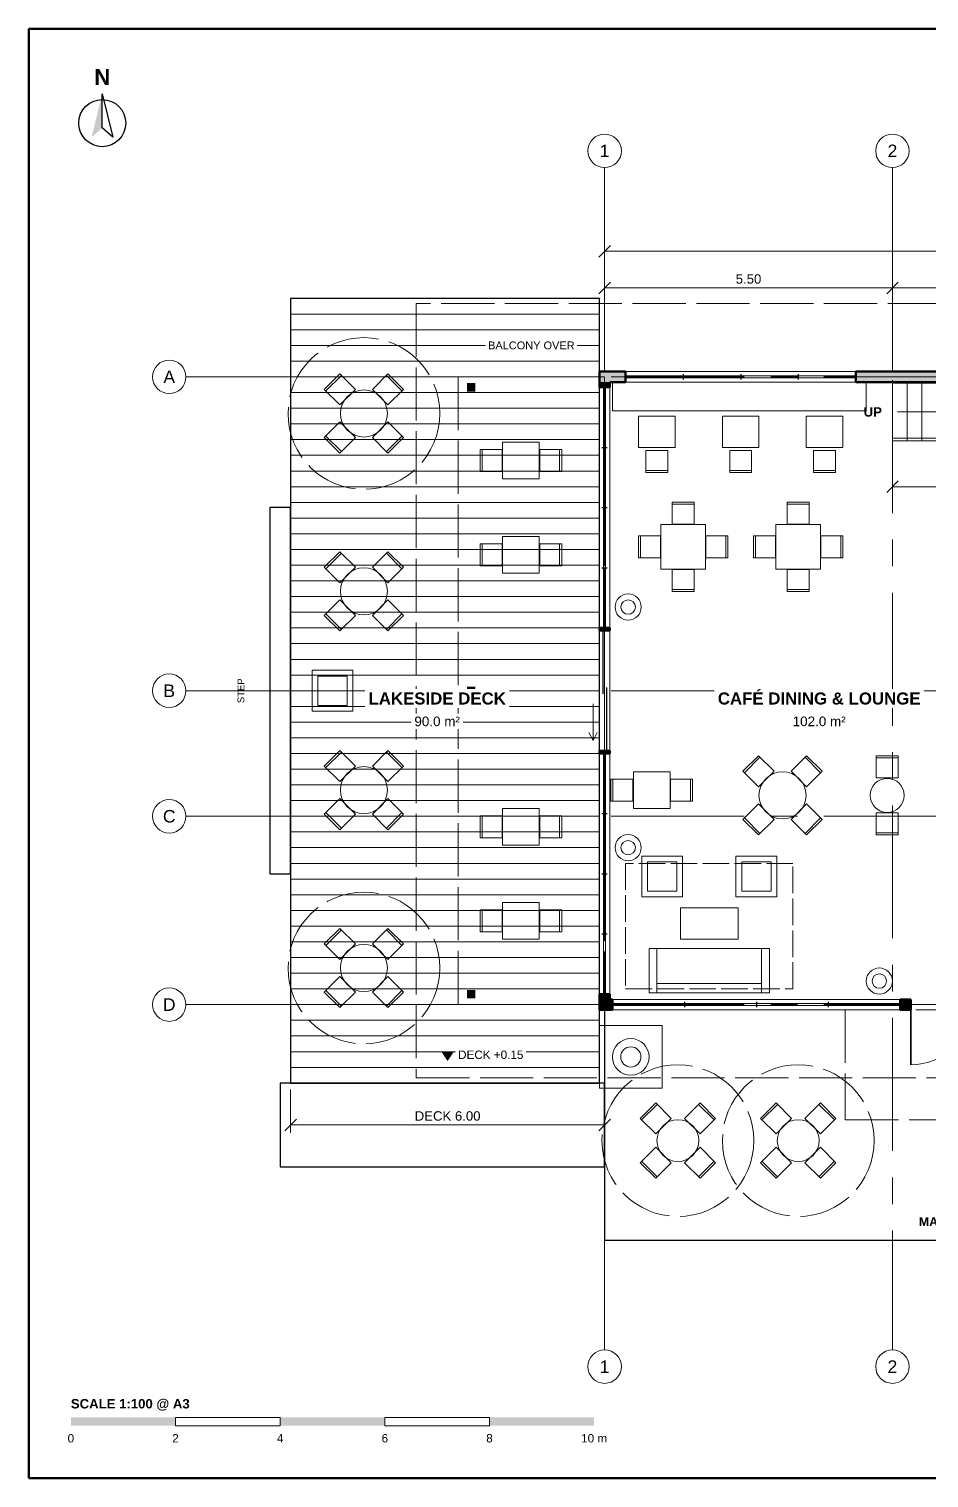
# Model space of a CAD drawing. Header units: metres. Extents: x -19 to 21, y -15.1 to 12.7.
# Drawn here: x -19 to -1.8, y -15.05 to 12.65 of the extents above; entities that cross this region are included whole.
import ezdxf
from ezdxf.enums import TextEntityAlignment as Align

# ---------------------------------------------------------------- set-up
doc = ezdxf.new("R2010")
doc.units = ezdxf.units.M
doc.header["$LTSCALE"] = 0.8
for name, pattern in [('CENTER', [5.08, 3.175, -0.635, 0.635, -0.635]), ('DASHED', [1.524, 1.27, -0.254]), ('DASHED2', [0.762, 0.635, -0.127])]:
    doc.linetypes.add(name, pattern=pattern)
for name, color, linetype, lineweight in [('A-ANNO-DIMS', 7, 'Continuous', 13), ('A-ANNO-SYMB', 7, 'Continuous', 25), ('A-ANNO-TEXT', 7, 'Continuous', 18), ('A-COLS', 7, 'Continuous', 35), ('A-DOOR', 7, 'Continuous', 25), ('A-FLOR-PATT', 7, 'Continuous', 9), ('A-FURN', 7, 'Continuous', 13), ('A-GLAZ', 7, 'Continuous', 18), ('A-GRID', 7, 'Continuous', 13), ('A-OVHD', 7, 'Continuous', 18), ('A-STAIR', 7, 'Continuous', 25), ('A-WALL', 7, 'Continuous', 50), ('A-WALL-PATT', 7, 'Continuous', 13), ('C-SITE', 7, 'Continuous', 25), ('G-TTLB', 7, 'Continuous', 35)]:
    doc.layers.add(name, color=color, linetype=linetype, lineweight=lineweight)
doc.styles.add('ARIAL', font='arial.ttf')
doc.styles.add('ARIAL-B', font='arialbd.ttf')
doc.dimstyles.new('ARCH', dxfattribs={"dimscale": 100, "dimtxt": 0.0018, "dimasz": 0.0015, "dimexe": 0.0015, "dimexo": 0.0012, "dimgap": 0.0008, "dimtad": 1, "dimzin": 0, "dimdsep": 46, "dimtsz": 0.0011, "dimcen": 2.5, "dimclrd": 7, "dimclre": 7, "dimclrt": 7, "dimazin": 3, "dimtfac": 1, "dimtmove": 0, "dimatfit": 3, "dimlwd": 13, "dimlwe": 13})

msp = doc.modelspace()

# ---------------------------------------------------------------- hatches: boundary and pattern name
at = {"layer": 'A-ANNO-SYMB'}
for points in [[(-17.6, 11.413), (-17.803, 10.58), (-17.6, 10.76)], [(-11.12, -6.9), (-10.88, -6.9), (-11, -7.08)], [(-18.2, -14.05), (-16.2, -14.05), (-16.2, -13.89), (-18.2, -13.89)], [(-14.2, -14.05), (-12.2, -14.05), (-12.2, -13.89), (-14.2, -13.89)], [(-10.2, -14.05), (-8.2, -14.05), (-8.2, -13.89), (-10.2, -13.89)]]:
    msp.add_hatch(color=7, dxfattribs=at).paths.add_polyline_path(points)
at = {"layer": 'A-COLS'}
for points in [[(-10.63, 5.72), (-10.47, 5.72), (-10.47, 5.88), (-10.63, 5.88)], [(-10.63, -0.08), (-10.47, -0.08), (-10.47, 0.08), (-10.63, 0.08)], [(-10.63, -5.88), (-10.47, -5.88), (-10.47, -5.72), (-10.63, -5.72)]]:
    msp.add_hatch(color=7, dxfattribs=at).paths.add_polyline_path(points)
at = {"layer": 'A-WALL-PATT'}
for points in [[(-8.1, 6.1), (-7.6, 6.1), (-7.6, 5.9), (-8.1, 5.9)], [(-3.2, 6.1), (-1.5, 6.1), (-1.5, 5.9), (-3.2, 5.9)], [(-8.1, 5.9), (-8.1, 5.8), (-7.9, 5.8), (-7.9, 5.9)], [(-8.1, 1.2), (-8.1, 1.15), (-7.9, 1.15), (-7.9, 1.2)], [(-8.1, -1.15), (-8.1, -1.2), (-7.9, -1.2), (-7.9, -1.15)], [(-8.1, -5.8), (-8.1, -5.9), (-7.9, -5.9), (-7.9, -5.8)], [(-8.1, -5.9), (-7.85, -5.9), (-7.85, -6.1), (-8.1, -6.1)], [(-2.35, -5.9), (-2.15, -5.9), (-2.15, -6.1), (-2.35, -6.1)]]:
    msp.add_hatch(color=7, dxfattribs=at).paths.add_polyline_path(points)

# ---------------------------------------------------------------- linework, layer by layer
at = {"layer": 'A-ANNO-SYMB', "linetype": 'Continuous', "lineweight": 25}
msp.add_lwpolyline([(-17.6, 11.413), (-17.398, 10.58), (-17.6, 10.76)], close=True, dxfattribs=at)
at = {"layer": 'A-ANNO-SYMB', "linetype": 'Continuous', "lineweight": 18}
msp.add_lwpolyline([(-2.4, 5.33), (0.01, 5.33)], dxfattribs=at)
at = {"layer": 'A-ANNO-SYMB', "linetype": 'Continuous', "lineweight": 13}
for points in [[(-8.22, -0.25), (-8.22, -0.95)], [(-8.22, -0.95), (-8.3, -0.8)], [(-8.22, -0.95), (-8.14, -0.8)]]:
    msp.add_lwpolyline(points, dxfattribs=at)
at = {"layer": 'A-ANNO-SYMB', "linetype": 'Continuous', "lineweight": 18}
for points in [[(-16.2, -14.05), (-14.2, -14.05), (-14.2, -13.89), (-16.2, -13.89)], [(-12.2, -14.05), (-10.2, -14.05), (-10.2, -13.89), (-12.2, -13.89)]]:
    msp.add_lwpolyline(points, close=True, dxfattribs=at)
at = {"layer": 'A-ANNO-SYMB', "linetype": 'Continuous', "lineweight": 25}
msp.add_circle((-17.6, 10.85), 0.45, dxfattribs=at)
at = {"layer": 'A-DOOR', "linetype": 'Continuous', "lineweight": 25}
msp.add_lwpolyline([(-2.15, -5.9), (-2.15, -6.1)], dxfattribs=at)
at = {"layer": 'A-DOOR', "linetype": 'Continuous', "lineweight": 35}
msp.add_lwpolyline([(-2.15, -6), (-2.15, -7.15)], dxfattribs=at)
at = {"layer": 'A-DOOR', "linetype": 'Continuous', "lineweight": 13}
msp.add_arc((-2.15, -6), 1.15, -90, 0, dxfattribs=at)
at = {"layer": 'A-FLOR-PATT', "linetype": 'Continuous', "lineweight": 9}
for points in [[(-14, 7.2), (-8.1, 7.2)], [(-14, 6.9), (-8.1, 6.9)], [(-14, 6.6), (-8.1, 6.6)], [(-14, 6.3), (-8.1, 6.3)], [(-14, 6), (-8.1, 6)], [(-14, 5.7), (-8.1, 5.7)], [(-14, 5.4), (-8.1, 5.4)], [(-14, 5.1), (-8.1, 5.1)], [(-14, 4.8), (-8.1, 4.8)], [(-14, 4.5), (-8.1, 4.5)], [(-14, 4.2), (-8.1, 4.2)], [(-14, 3.9), (-8.1, 3.9)], [(-14, 3.6), (-8.1, 3.6)], [(-14, 3.3), (-8.1, 3.3)], [(-14, 3), (-8.1, 3)], [(-14, 2.7), (-8.1, 2.7)], [(-14, 2.4), (-8.1, 2.4)], [(-14, 2.1), (-8.1, 2.1)], [(-14, 1.8), (-8.1, 1.8)], [(-14, 1.5), (-8.1, 1.5)], [(-14, 1.2), (-8.1, 1.2)], [(-14, 0.9), (-8.1, 0.9)], [(-14, 0.6), (-8.1, 0.6)], [(-14, 0.3), (-8.1, 0.3)], [(-14, 0), (-8.1, 0)], [(-14, -0.3), (-8.1, -0.3)], [(-14, -0.6), (-8.1, -0.6)], [(-14, -0.9), (-8.1, -0.9)], [(-14, -1.2), (-8.1, -1.2)], [(-14, -1.5), (-8.1, -1.5)], [(-14, -1.8), (-8.1, -1.8)], [(-14, -2.1), (-8.1, -2.1)], [(-14, -2.4), (-8.1, -2.4)], [(-14, -2.7), (-8.1, -2.7)], [(-14, -3), (-8.1, -3)], [(-14, -3.3), (-8.1, -3.3)], [(-14, -3.6), (-8.1, -3.6)], [(-14, -3.9), (-8.1, -3.9)], [(-14, -4.2), (-8.1, -4.2)], [(-14, -4.5), (-8.1, -4.5)], [(-14, -4.8), (-8.1, -4.8)], [(-14, -5.1), (-8.1, -5.1)], [(-14, -5.4), (-8.1, -5.4)], [(-14, -5.7), (-8.1, -5.7)], [(-14, -6), (-8.1, -6)], [(-14, -6.3), (-8.1, -6.3)], [(-14, -6.6), (-8.1, -6.6)], [(-14, -6.9), (-8.1, -6.9)], [(-14, -7.2), (-8.1, -7.2)]]:
    msp.add_lwpolyline(points, dxfattribs=at)
at = {"layer": 'A-FURN', "linetype": 'Continuous', "lineweight": 13}
for points in [[(-13.357, 5.76), (-13.06, 6.057), (-12.763, 5.76), (-13.06, 5.463)], [(-12.14, 6.057), (-11.843, 5.76), (-12.14, 5.463), (-12.437, 5.76)], [(-7.85, 5.35), (-3, 5.35), (-3, 5.9), (-7.85, 5.9)], [(-13.06, 4.543), (-13.357, 4.84), (-13.06, 5.137), (-12.763, 4.84)], [(-11.843, 4.84), (-12.14, 4.543), (-12.437, 4.84), (-12.14, 5.137)], [(-7.35, 4.65), (-6.65, 4.65), (-6.65, 5.25), (-7.35, 5.25)], [(-5.75, 4.65), (-5.05, 4.65), (-5.05, 5.25), (-5.75, 5.25)], [(-4.15, 4.65), (-3.45, 4.65), (-3.45, 5.25), (-4.15, 5.25)], [(-9.95, 4.05), (-9.25, 4.05), (-9.25, 4.75), (-9.95, 4.75)], [(-10.38, 4.19), (-10.38, 4.61), (-9.96, 4.61), (-9.96, 4.19)], [(-8.82, 4.61), (-8.82, 4.19), (-9.24, 4.19), (-9.24, 4.61)], [(-6.79, 4.17), (-7.21, 4.17), (-7.21, 4.59), (-6.79, 4.59)], [(-5.19, 4.17), (-5.61, 4.17), (-5.61, 4.59), (-5.19, 4.59)], [(-3.59, 4.17), (-4.01, 4.17), (-4.01, 4.59), (-3.59, 4.59)], [(-6.71, 3.605), (-6.29, 3.605), (-6.29, 3.185), (-6.71, 3.185)], [(-4.51, 3.605), (-4.09, 3.605), (-4.09, 3.185), (-4.51, 3.185)], [(-6.925, 2.325), (-6.075, 2.325), (-6.075, 3.175), (-6.925, 3.175)], [(-4.725, 2.325), (-3.875, 2.325), (-3.875, 3.175), (-4.725, 3.175)], [(-10.38, 2.39), (-10.38, 2.81), (-9.96, 2.81), (-9.96, 2.39)], [(-9.95, 2.25), (-9.25, 2.25), (-9.25, 2.95), (-9.95, 2.95)], [(-8.82, 2.81), (-8.82, 2.39), (-9.24, 2.39), (-9.24, 2.81)], [(-7.355, 2.54), (-7.355, 2.96), (-6.935, 2.96), (-6.935, 2.54)], [(-5.645, 2.96), (-5.645, 2.54), (-6.065, 2.54), (-6.065, 2.96)], [(-5.155, 2.54), (-5.155, 2.96), (-4.735, 2.96), (-4.735, 2.54)], [(-3.445, 2.96), (-3.445, 2.54), (-3.865, 2.54), (-3.865, 2.96)], [(-13.357, 2.36), (-13.06, 2.657), (-12.763, 2.36), (-13.06, 2.063)], [(-12.14, 2.657), (-11.843, 2.36), (-12.14, 2.063), (-12.437, 2.36)], [(-6.29, 1.895), (-6.71, 1.895), (-6.71, 2.315), (-6.29, 2.315)], [(-4.09, 1.895), (-4.51, 1.895), (-4.51, 2.315), (-4.09, 2.315)], [(-13.06, 1.143), (-13.357, 1.44), (-13.06, 1.737), (-12.763, 1.44)], [(-11.843, 1.44), (-12.14, 1.143), (-12.437, 1.44), (-12.14, 1.737)], [(-13.59, -0.39), (-12.81, -0.39), (-12.81, 0.39), (-13.59, 0.39)], [(-13.357, -1.44), (-13.06, -1.143), (-12.763, -1.44), (-13.06, -1.737)], [(-12.14, -1.143), (-11.843, -1.44), (-12.14, -1.737), (-12.437, -1.44)], [(-5.357, -1.54), (-5.06, -1.243), (-4.763, -1.54), (-5.06, -1.837)], [(-4.14, -1.243), (-3.843, -1.54), (-4.14, -1.837), (-4.437, -1.54)], [(-2.81, -1.245), (-2.39, -1.245), (-2.39, -1.665), (-2.81, -1.665)], [(-7.45, -2.25), (-6.75, -2.25), (-6.75, -1.55), (-7.45, -1.55)], [(-7.88, -2.11), (-7.88, -1.69), (-7.46, -1.69), (-7.46, -2.11)], [(-6.32, -1.69), (-6.32, -2.11), (-6.74, -2.11), (-6.74, -1.69)], [(-13.06, -2.657), (-13.357, -2.36), (-13.06, -2.063), (-12.763, -2.36)], [(-11.843, -2.36), (-12.14, -2.657), (-12.437, -2.36), (-12.14, -2.063)], [(-5.06, -2.757), (-5.357, -2.46), (-5.06, -2.163), (-4.763, -2.46)], [(-3.843, -2.46), (-4.14, -2.757), (-4.437, -2.46), (-4.14, -2.163)], [(-10.38, -2.81), (-10.38, -2.39), (-9.96, -2.39), (-9.96, -2.81)], [(-9.95, -2.95), (-9.25, -2.95), (-9.25, -2.25), (-9.95, -2.25)], [(-8.82, -2.39), (-8.82, -2.81), (-9.24, -2.81), (-9.24, -2.39)], [(-2.39, -2.755), (-2.81, -2.755), (-2.81, -2.335), (-2.39, -2.335)], [(-7.29, -3.94), (-6.51, -3.94), (-6.51, -3.16), (-7.29, -3.16)], [(-5.49, -3.94), (-4.71, -3.94), (-4.71, -3.16), (-5.49, -3.16)], [(-9.95, -4.75), (-9.25, -4.75), (-9.25, -4.05), (-9.95, -4.05)], [(-6.55, -4.75), (-5.45, -4.75), (-5.45, -4.15), (-6.55, -4.15)], [(-10.38, -4.61), (-10.38, -4.19), (-9.96, -4.19), (-9.96, -4.61)], [(-8.82, -4.19), (-8.82, -4.61), (-9.24, -4.61), (-9.24, -4.19)], [(-13.357, -4.84), (-13.06, -4.543), (-12.763, -4.84), (-13.06, -5.137)], [(-12.14, -4.543), (-11.843, -4.84), (-12.14, -5.137), (-12.437, -4.84)], [(-7.15, -5.775), (-4.85, -5.775), (-4.85, -4.925), (-7.15, -4.925)], [(-13.06, -6.057), (-13.357, -5.76), (-13.06, -5.463), (-12.763, -5.76)], [(-11.843, -5.76), (-12.14, -6.057), (-12.437, -5.76), (-12.14, -5.463)], [(-8.1, -7.6), (-6.9, -7.6), (-6.9, -6.4), (-8.1, -6.4)], [(-7.321, -8.176), (-7.024, -7.879), (-6.727, -8.176), (-7.024, -8.473)], [(-6.176, -7.879), (-5.879, -8.176), (-6.176, -8.473), (-6.473, -8.176)], [(-5.021, -8.176), (-4.724, -7.879), (-4.427, -8.176), (-4.724, -8.473)], [(-3.876, -7.879), (-3.579, -8.176), (-3.876, -8.473), (-4.173, -8.176)], [(-7.024, -9.321), (-7.321, -9.024), (-7.024, -8.727), (-6.727, -9.024)], [(-5.879, -9.024), (-6.176, -9.321), (-6.473, -9.024), (-6.176, -8.727)], [(-4.724, -9.321), (-5.021, -9.024), (-4.724, -8.727), (-4.427, -9.024)], [(-3.579, -9.024), (-3.876, -9.321), (-4.173, -9.024), (-3.876, -8.727)]]:
    msp.add_lwpolyline(points, close=True, dxfattribs=at)
at = {"layer": 'A-FURN', "linetype": 'Continuous', "lineweight": 9}
for points in [[(-13.328, 5.731), (-13.031, 6.028)], [(-12.169, 6.028), (-11.872, 5.731)], [(-13.031, 4.572), (-13.328, 4.869)], [(-11.872, 4.869), (-12.169, 4.572)], [(-10.34, 4.19), (-10.34, 4.61)], [(-8.86, 4.61), (-8.86, 4.19)], [(-6.79, 4.21), (-7.21, 4.21)], [(-5.19, 4.21), (-5.61, 4.21)], [(-3.59, 4.21), (-4.01, 4.21)], [(-6.71, 3.565), (-6.29, 3.565)], [(-4.51, 3.565), (-4.09, 3.565)], [(-10.34, 2.39), (-10.34, 2.81)], [(-8.86, 2.81), (-8.86, 2.39)], [(-7.315, 2.54), (-7.315, 2.96)], [(-5.685, 2.96), (-5.685, 2.54)], [(-5.115, 2.54), (-5.115, 2.96)], [(-3.485, 2.96), (-3.485, 2.54)], [(-13.328, 2.331), (-13.031, 2.628)], [(-12.169, 2.628), (-11.872, 2.331)], [(-6.29, 1.935), (-6.71, 1.935)], [(-4.09, 1.935), (-4.51, 1.935)], [(-13.031, 1.172), (-13.328, 1.469)], [(-11.872, 1.469), (-12.169, 1.172)], [(-13.328, -1.469), (-13.031, -1.172)], [(-12.169, -1.172), (-11.872, -1.469)], [(-5.328, -1.569), (-5.031, -1.272)], [(-4.169, -1.272), (-3.872, -1.569)], [(-2.81, -1.285), (-2.39, -1.285)], [(-7.84, -2.11), (-7.84, -1.69)], [(-6.36, -1.69), (-6.36, -2.11)], [(-13.031, -2.628), (-13.328, -2.331)], [(-11.872, -2.331), (-12.169, -2.628)], [(-10.34, -2.81), (-10.34, -2.39)], [(-8.86, -2.39), (-8.86, -2.81)], [(-5.031, -2.728), (-5.328, -2.431)], [(-3.872, -2.431), (-4.169, -2.728)], [(-2.39, -2.715), (-2.81, -2.715)], [(-10.34, -4.61), (-10.34, -4.19)], [(-8.86, -4.19), (-8.86, -4.61)], [(-13.328, -4.869), (-13.031, -4.572)], [(-12.169, -4.572), (-11.872, -4.869)], [(-7, -4.925), (-7, -5.775)], [(-5, -4.925), (-5, -5.775)], [(-13.031, -6.028), (-13.328, -5.731)], [(-11.872, -5.731), (-12.169, -6.028)], [(-7, -5.595), (-5, -5.595)], [(-7.293, -8.204), (-6.996, -7.907)], [(-6.204, -7.907), (-5.907, -8.204)], [(-4.993, -8.204), (-4.696, -7.907)], [(-3.904, -7.907), (-3.607, -8.204)], [(-6.996, -9.293), (-7.293, -8.996)], [(-5.907, -8.996), (-6.204, -9.293)], [(-4.696, -9.293), (-4.993, -8.996)], [(-3.607, -8.996), (-3.904, -9.293)]]:
    msp.add_lwpolyline(points, dxfattribs=at)
for points in [[(-13.48, -0.28), (-12.92, -0.28), (-12.92, 0.28), (-13.48, 0.28)], [(-7.18, -3.83), (-6.62, -3.83), (-6.62, -3.27), (-7.18, -3.27)], [(-5.38, -3.83), (-4.82, -3.83), (-4.82, -3.27), (-5.38, -3.27)]]:
    msp.add_lwpolyline(points, close=True, dxfattribs=at)
at = {"layer": 'A-FURN', "linetype": 'DASHED2', "lineweight": 9}
msp.add_lwpolyline([(-7.6, -5.7), (-4.4, -5.7), (-4.4, -3.3), (-7.6, -3.3)], close=True, dxfattribs=at)
at = {"layer": 'A-FURN', "linetype": 'Continuous', "lineweight": 13}
for centre, radius in [((-12.6, 5.3), 0.45), ((-12.6, 1.9), 0.45), ((-7.55, 1.6), 0.25), ((-12.6, -1.9), 0.45), ((-4.6, -2), 0.45), ((-2.6, -2), 0.325), ((-7.55, -3), 0.25), ((-12.6, -5.3), 0.45), ((-2.75, -5.55), 0.25), ((-7.5, -7), 0.35), ((-6.6, -8.6), 0.4), ((-4.3, -8.6), 0.4)]:
    msp.add_circle(centre, radius, dxfattribs=at)
at = {"layer": 'A-FURN', "linetype": 'Continuous', "lineweight": 9}
for centre, radius in [((-7.55, 1.6), 0.138), ((-7.55, -3), 0.138), ((-2.75, -5.55), 0.138), ((-7.5, -7), 0.193)]:
    msp.add_circle(centre, radius, dxfattribs=at)
at = {"layer": 'A-GLAZ', "linetype": 'Continuous', "lineweight": 13}
for points in [[(-7.6, 6.1), (-3.2, 6.1)], [(-7.6, 5.9), (-3.2, 5.9)], [(-8.1, 5.8), (-8.1, 1.2)], [(-7.9, 5.8), (-7.9, 1.2)], [(-8.1, 1.15), (-8.1, -1.15)], [(-7.9, 1.15), (-7.9, -1.15)], [(-8.1, -1.2), (-8.1, -5.8)], [(-7.9, -1.2), (-7.9, -5.8)], [(-7.85, -5.9), (-2.35, -5.9)], [(-7.85, -6.1), (-2.35, -6.1)]]:
    msp.add_lwpolyline(points, dxfattribs=at)
at = {"layer": 'A-GLAZ', "linetype": 'Continuous', "lineweight": 25}
for points in [[(-7.6, 6.05), (-7.6, 5.95)], [(-6.5, 6.05), (-6.5, 5.95)], [(-5.4, 6.05), (-5.4, 5.95)], [(-4.3, 6.05), (-4.3, 5.95)], [(-3.2, 6.05), (-3.2, 5.95)], [(-8.05, 5.8), (-7.95, 5.8)], [(-8.05, 4.65), (-7.95, 4.65)], [(-8.05, 3.5), (-7.95, 3.5)], [(-8.05, 2.35), (-7.95, 2.35)], [(-8.05, 1.2), (-7.95, 1.2)], [(-8.035, 1.15), (-8.035, -0.06)], [(-7.965, 0.06), (-7.965, -1.15)], [(-8.05, -1.2), (-7.95, -1.2)], [(-8.05, -2.35), (-7.95, -2.35)], [(-8.05, -3.5), (-7.95, -3.5)], [(-8.05, -4.65), (-7.95, -4.65)], [(-8.05, -5.8), (-7.95, -5.8)], [(-7.85, -5.95), (-7.85, -6.05)], [(-6.475, -5.95), (-6.475, -6.05)], [(-5.1, -5.95), (-5.1, -6.05)], [(-3.725, -5.95), (-3.725, -6.05)], [(-2.35, -5.95), (-2.35, -6.05)]]:
    msp.add_lwpolyline(points, dxfattribs=at)
at = {"layer": 'A-GLAZ', "linetype": 'Continuous', "lineweight": 18}
for points in [[(-7.6, 6.02), (-3.2, 6.02)], [(-7.6, 5.98), (-3.2, 5.98)], [(-8.02, 5.8), (-8.02, 1.2)], [(-7.98, 5.8), (-7.98, 1.2)], [(-8.02, -1.2), (-8.02, -5.8)], [(-7.98, -1.2), (-7.98, -5.8)], [(-7.85, -5.98), (-2.35, -5.98)], [(-7.85, -6.02), (-2.35, -6.02)]]:
    msp.add_lwpolyline(points, dxfattribs=at)
at = {"layer": 'A-GRID', "linetype": 'CENTER', "lineweight": 13}
for points in [[(-8, 10), (-8, -12.6)], [(-2.5, 10), (-2.5, -12.6)], [(-16, 6), (12.2, 6)], [(-16, 0), (12.2, 0)], [(-16, -2.4), (12.2, -2.4)], [(-16, -6), (12.2, -6)]]:
    msp.add_lwpolyline(points, dxfattribs=at)
at = {"layer": 'A-GRID', "linetype": 'Continuous', "lineweight": 18}
for centre in [(-8, 10.32), (-2.5, 10.32), (-16.32, 6), (-16.32, 0), (-16.32, -2.4), (-16.32, -6), (-8, -12.92), (-2.5, -12.92)]:
    msp.add_circle(centre, 0.32, dxfattribs=at)
at = {"layer": 'A-OVHD', "linetype": 'DASHED', "lineweight": 18}
for points in [[(-10.8, -6), (-8, -6), (-8, 6), (-10.8, 6)], [(-3.4, -8.2), (1.4, -8.2), (1.4, -6.1), (-3.4, -6.1)]]:
    msp.add_lwpolyline(points, close=True, dxfattribs=at)
at = {"layer": 'A-OVHD', "linetype": 'DASHED', "lineweight": 13}
for centre in [(-12.6, 5.3), (-12.6, -5.3), (-6.6, -8.6), (-4.3, -8.6)]:
    msp.add_circle(centre, 1.45, dxfattribs=at)
at = {"layer": 'A-STAIR', "linetype": 'Continuous', "lineweight": 18}
for points in [[(-2.5, 5.88), (-2.5, 4.78)], [(-2.5, 5.88), (2.82, 5.88)], [(-2.22, 5.88), (-2.22, 4.78)], [(-1.94, 5.88), (-1.94, 4.78)], [(-2.5, 4.78), (2.82, 4.78)]]:
    msp.add_lwpolyline(points, dxfattribs=at)
at = {"layer": 'A-STAIR', "linetype": 'Continuous', "lineweight": 13}
msp.add_lwpolyline([(-2.5, 4.83), (2.82, 4.83)], dxfattribs=at)
at = {"layer": 'A-WALL', "linetype": 'Continuous', "lineweight": 50}
for points in [[(-8.1, 6.1), (-7.6, 6.1)], [(-8.1, 5.8), (-8.1, 6.1)], [(-7.6, 5.9), (-7.6, 6.1)], [(-3.2, 6.1), (-1.5, 6.1)], [(-3.2, 5.9), (-3.2, 6.1)], [(-7.9, 5.9), (-7.6, 5.9)], [(-7.9, 5.8), (-7.9, 5.9)], [(-3.2, 5.9), (-1.5, 5.9)], [(-8.1, 5.8), (-7.9, 5.8)], [(-8.1, 1.2), (-7.9, 1.2)], [(-8.1, 1.15), (-8.1, 1.2)], [(-8.1, 1.15), (-7.9, 1.15)], [(-7.9, 1.15), (-7.9, 1.2)], [(-8.1, -1.15), (-7.9, -1.15)], [(-8.1, -1.2), (-8.1, -1.15)], [(-8.1, -1.2), (-7.9, -1.2)], [(-7.9, -1.2), (-7.9, -1.15)], [(-8.1, -5.8), (-7.9, -5.8)], [(-8.1, -6.1), (-8.1, -5.8)], [(-7.9, -5.9), (-7.9, -5.8)], [(-7.9, -5.9), (-7.85, -5.9)], [(-7.85, -6.1), (-7.85, -5.9)], [(-2.35, -5.9), (-2.15, -5.9)], [(-2.35, -6.1), (-2.35, -5.9)], [(-2.15, -6.1), (-2.15, -5.9)], [(-8.1, -6.1), (-7.85, -6.1)], [(-2.35, -6.1), (-2.15, -6.1)]]:
    msp.add_lwpolyline(points, dxfattribs=at)
at = {"layer": 'C-SITE', "linetype": 'Continuous', "lineweight": 25}
for points in [[(-14, -7.5), (-8.1, -7.5), (-8.1, 7.5), (-14, 7.5)], [(-14.4, -3.5), (-14, -3.5), (-14, 3.5), (-14.4, 3.5)], [(-14.2, -9.1), (-8, -9.1), (-8, -7.5), (-14.2, -7.5)]]:
    msp.add_lwpolyline(points, close=True, dxfattribs=at)
msp.add_lwpolyline([(-8, -6.1), (-8, -10.5), (12, -10.5), (12, -6.1)], dxfattribs=at)

# ---------------------------------------------------------------- texts
at = {"layer": 'A-ANNO-TEXT'}
for s, height, style, p in [('N', 0.3, 'ARIAL-B', (-17.6, 11.732)), ('1', 0.24, 'ARIAL', (-8, 10.32)), ('2', 0.24, 'ARIAL', (-2.5, 10.32)), ('A', 0.24, 'ARIAL', (-16.32, 6)), ('B', 0.24, 'ARIAL', (-16.32, 0)), ('C', 0.24, 'ARIAL', (-16.32, -2.4)), ('D', 0.24, 'ARIAL', (-16.32, -6)), ('1', 0.24, 'ARIAL', (-8, -12.92)), ('2', 0.24, 'ARIAL', (-2.5, -12.92)), ('0', 0.16, 'ARIAL', (-18.2, -14.29)), ('2', 0.16, 'ARIAL', (-16.2, -14.29)), ('4', 0.16, 'ARIAL', (-14.2, -14.29)), ('6', 0.16, 'ARIAL', (-12.2, -14.29)), ('8', 0.16, 'ARIAL', (-10.2, -14.29)), ('10 m', 0.16, 'ARIAL', (-8.2, -14.29))]:
    msp.add_text(s, height=height, dxfattribs=dict(at, style=style)).set_placement(p, align=Align.MIDDLE_CENTER)
at = {"layer": 'A-ANNO-TEXT', "style": 'ARIAL-B'}
msp.add_text('UP', height=0.18, dxfattribs=at).set_placement((-2.7, 5.33), align=Align.MIDDLE_RIGHT)
at = {"layer": 'A-ANNO-TEXT', "style": 'ARIAL'}
msp.add_text('STEP', height=0.13, rotation=90, dxfattribs=at).set_placement((-14.95, 0), align=Align.MIDDLE_CENTER)
at = {"layer": 'A-ANNO-TEXT', "style": 'ARIAL-B'}
msp.add_text('SCALE 1:100 @ A3', height=0.18, dxfattribs=at).set_placement((-18.2, -13.63), align=Align.MIDDLE_LEFT)

# ---------------------------------------------------------------- dimensions: what is measured, and where the dimension line sits
at = {"layer": 'A-ANNO-DIMS'}
for base, p1, p2 in [((-8, 8.4), (-8, 6), (8, 6)), ((-8, 7.7), (-8, 6), (-2.5, 6)), ((-2.5, 7.7), (-2.5, 6), (3, 6))]:
    msp.add_linear_dim(base=base, p1=p1, p2=p2, dimstyle='ARCH', override={"dimtxsty": 'ARIAL'}, dxfattribs=at).render()
for base, p1, p2, text in [((-2.5, 3.9), (-2.5, 4.6), (2.82, 4.6), 'STAIR RUN 5.32'), ((-14, -8.3), (-14, -7.5), (-8, -7.5), 'DECK 6.00')]:
    msp.add_linear_dim(base=base, p1=p1, p2=p2, text=text, dimstyle='ARCH', override={"dimtxsty": 'ARIAL'}, dxfattribs=at).render()

# ---------------------------------------------------------------- next in the draw order: texts
at = {"layer": 'A-ANNO-TEXT', "attachment_point": 5, "bg_fill": 3, "box_fill_scale": 1.3, "bg_fill_color": 0}
for s, insert, char_height, style in [('BALCONY OVER', (-9.4, 6.6), 0.15, 'ARIAL'), ('MAIN ENTRANCE', (-1, -10.15), 0.17, 'ARIAL-B')]:
    msp.add_mtext(s, dxfattribs=dict(at, insert=insert, char_height=char_height, style=style))

# ---------------------------------------------------------------- next in the draw order: linework, layer by layer
at = {"layer": 'A-OVHD', "linetype": 'DASHED', "lineweight": 13}
msp.add_lwpolyline([(-11.6, -7.4), (9.4, -7.4), (9.4, 7.4), (-11.6, 7.4)], close=True, dxfattribs=at)

# ---------------------------------------------------------------- next in the draw order: texts
at = {"layer": 'A-ANNO-TEXT', "bg_fill": 3, "box_fill_scale": 1.3, "bg_fill_color": 0}
for s, insert, char_height, attachment_point, style in [('LAKESIDE DECK', (-11.2, -0.15), 0.23, 5, 'ARIAL-B'), ('CAFÉ DINING & LOUNGE', (-3.9, -0.15), 0.23, 5, 'ARIAL-B'), ('DECK +0.15', (-10.8, -6.96), 0.16, 4, 'ARIAL')]:
    msp.add_mtext(s, dxfattribs=dict(at, insert=insert, char_height=char_height, attachment_point=attachment_point, style=style))

# ---------------------------------------------------------------- next in the draw order: texts
at = {"layer": 'A-ANNO-TEXT', "char_height": 0.184, "attachment_point": 5, "style": 'ARIAL', "bg_fill": 3, "box_fill_scale": 1.3, "bg_fill_color": 0}
for s, insert in [('90.0 m²', (-11.2, -0.587)), ('102.0 m²', (-3.9, -0.587))]:
    msp.add_mtext(s, dxfattribs=dict(at, insert=insert))

# ---------------------------------------------------------------- next in the draw order: linework, layer by layer
at = {"layer": 'G-TTLB', "linetype": 'Continuous', "lineweight": 50}
msp.add_lwpolyline([(-19, -15.05), (21, -15.05), (21, 12.65), (-19, 12.65)], close=True, dxfattribs=at)

doc.saveas('drawing.dxf')
